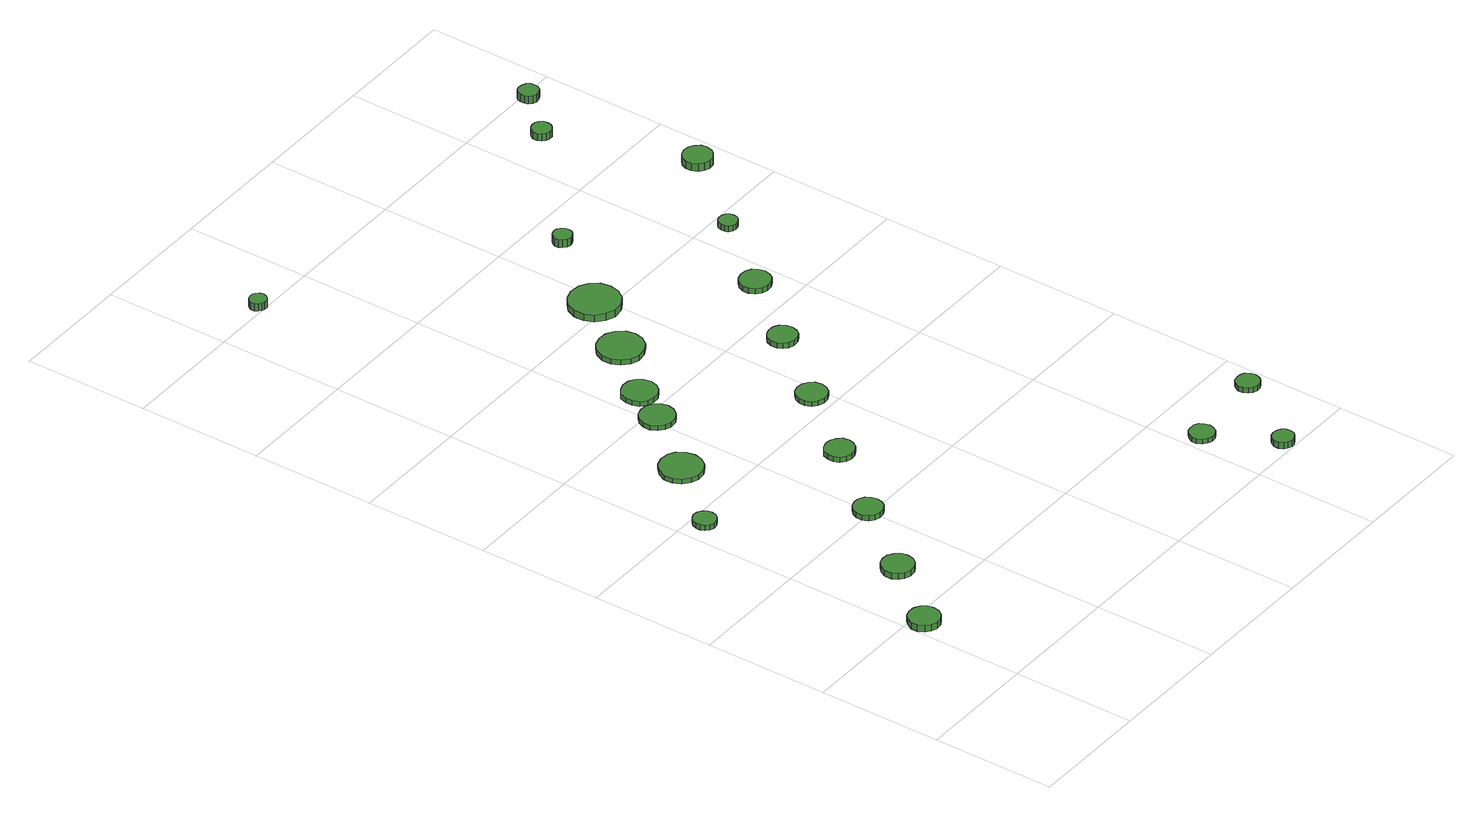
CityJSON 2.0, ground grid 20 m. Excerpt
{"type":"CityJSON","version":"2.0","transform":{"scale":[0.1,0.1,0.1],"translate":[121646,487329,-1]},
"CityObjects":{
"tree1":{"type":"SolitaryVegetationObject","attributes":{"function":"something"},"geometry":[{"type":"MultiSurface","lod":"1","boundaries":[[[0,1,2,3,4,5,6,7,8,9,10,11,12,13,14]],[[15,16,17,18,19,20,21,22,23,24,25,26,27,28,29]],[[0,29,28,1]],[[1,28,27,2]],[[2,27,26,3]],[[3,26,25,4]],[[4,25,24,5]],[[5,24,23,6]],[[6,23,22,7]],[[7,22,21,8]],[[8,21,20,9]],[[9,20,19,10]],[[10,19,18,11]],[[11,18,17,12]],[[12,17,16,13]],[[13,16,15,14]],[[14,15,29,0]]]}]},
"tree2":{"type":"SolitaryVegetationObject","attributes":{"function":"something"},"geometry":[{"type":"MultiSurface","lod":"1","boundaries":[[[30,31,32,33,34,35,36,37,38,39,40,41,42,43,44]],[[45,46,47,48,49,50,51,52,53,54,55,56,57,58,59]],[[30,59,58,31]],[[31,58,57,32]],[[32,57,56,33]],[[33,56,55,34]],[[34,55,54,35]],[[35,54,53,36]],[[36,53,52,37]],[[37,52,51,38]],[[38,51,50,39]],[[39,50,49,40]],[[40,49,48,41]],[[41,48,47,42]],[[42,47,46,43]],[[43,46,45,44]],[[44,45,59,30]]]}]},
"tree3":{"type":"SolitaryVegetationObject","attributes":{"function":"something"},"geometry":[{"type":"MultiSurface","lod":"1","boundaries":[[[60,61,62,63,64,65,66,67,68,69,70,71,72,73,74]],[[75,76,77,78,79,80,81,82,83,84,85,86,87,88,89]],[[60,89,88,61]],[[61,88,87,62]],[[62,87,86,63]],[[63,86,85,64]],[[64,85,84,65]],[[65,84,83,66]],[[66,83,82,67]],[[67,82,81,68]],[[68,81,80,69]],[[69,80,79,70]],[[70,79,78,71]],[[71,78,77,72]],[[72,77,76,73]],[[73,76,75,74]],[[74,75,89,60]]]}]},
"tree4":{"type":"SolitaryVegetationObject","attributes":{"function":"something"},"geometry":[{"type":"MultiSurface","lod":"1","boundaries":[[[90,91,92,93,94,95,96,97,98,99,100,101,102,103,104]],[[105,106,107,108,109,110,111,112,113,114,115,116,117,118,119]],[[90,119,118,91]],[[91,118,117,92]],[[92,117,116,93]],[[93,116,115,94]],[[94,115,114,95]],[[95,114,113,96]],[[96,113,112,97]],[[97,112,111,98]],[[98,111,110,99]],[[99,110,109,100]],[[100,109,108,101]],[[101,108,107,102]],[[102,107,106,103]],[[103,106,105,104]],[[104,105,119,90]]]}]},
"tree5":{"type":"SolitaryVegetationObject","attributes":{"function":"something"},"geometry":[{"type":"MultiSurface","lod":"1","boundaries":[[[120,121,122,123,124,125,126,127,128,129,130,131,132,133,134]],[[135,136,137,138,139,140,141,142,143,144,145,146,147,148,149]],[[120,149,148,121]],[[121,148,147,122]],[[122,147,146,123]],[[123,146,145,124]],[[124,145,144,125]],[[125,144,143,126]],[[126,143,142,127]],[[127,142,141,128]],[[128,141,140,129]],[[129,140,139,130]],[[130,139,138,131]],[[131,138,137,132]],[[132,137,136,133]],[[133,136,135,134]],[[134,135,149,120]]]}]},
"tree6":{"type":"SolitaryVegetationObject","attributes":{"function":"something"},"geometry":[{"type":"MultiSurface","lod":"1","boundaries":[[[150,151,152,153,154,155,156,157,158,159,160,161,162,163,164]],[[165,166,167,168,169,170,171,172,173,174,175,176,177,178,179]],[[150,179,178,151]],[[151,178,177,152]],[[152,177,176,153]],[[153,176,175,154]],[[154,175,174,155]],[[155,174,173,156]],[[156,173,172,157]],[[157,172,171,158]],[[158,171,170,159]],[[159,170,169,160]],[[160,169,168,161]],[[161,168,167,162]],[[162,167,166,163]],[[163,166,165,164]],[[164,165,179,150]]]}]},
"tree7":{"type":"SolitaryVegetationObject","attributes":{"function":"something"},"geometry":[{"type":"MultiSurface","lod":"1","boundaries":[[[180,181,182,183,184,185,186,187,188,189,190,191,192,193,194]],[[195,196,197,198,199,200,201,202,203,204,205,206,207,208,209]],[[180,209,208,181]],[[181,208,207,182]],[[182,207,206,183]],[[183,206,205,184]],[[184,205,204,185]],[[185,204,203,186]],[[186,203,202,187]],[[187,202,201,188]],[[188,201,200,189]],[[189,200,199,190]],[[190,199,198,191]],[[191,198,197,192]],[[192,197,196,193]],[[193,196,195,194]],[[194,195,209,180]]]}]},
"tree8":{"type":"SolitaryVegetationObject","attributes":{"function":"something"},"geometry":[{"type":"MultiSurface","lod":"1","boundaries":[[[210,211,212,213,214,215,216,217,218,219,220,221,222,223,224]],[[225,226,227,228,229,230,231,232,233,234,235,236,237,238,239]],[[210,239,238,211]],[[211,238,237,212]],[[212,237,236,213]],[[213,236,235,214]],[[214,235,234,215]],[[215,234,233,216]],[[216,233,232,217]],[[217,232,231,218]],[[218,231,230,219]],[[219,230,229,220]],[[220,229,228,221]],[[221,228,227,222]],[[222,227,226,223]],[[223,226,225,224]],[[224,225,239,210]]]}]},
"tree9":{"type":"SolitaryVegetationObject","attributes":{"function":"something"},"geometry":[{"type":"MultiSurface","lod":"1","boundaries":[[[240,241,242,243,244,245,246,247,248,249,250,251,252,253,254]],[[255,256,257,258,259,260,261,262,263,264,265,266,267,268,269]],[[240,269,268,241]],[[241,268,267,242]],[[242,267,266,243]],[[243,266,265,244]],[[244,265,264,245]],[[245,264,263,246]],[[246,263,262,247]],[[247,262,261,248]],[[248,261,260,249]],[[249,260,259,250]],[[250,259,258,251]],[[251,258,257,252]],[[252,257,256,253]],[[253,256,255,254]],[[254,255,269,240]]]}]},
"tree10":{"type":"SolitaryVegetationObject","attributes":{"function":"something"},"geometry":[{"type":"MultiSurface","lod":"1","boundaries":[[[270,271,272,273,274,275,276,277,278,279,280,281,282,283,284]],[[285,286,287,288,289,290,291,292,293,294,295,296,297,298,299]],[[270,299,298,271]],[[271,298,297,272]],[[272,297,296,273]],[[273,296,295,274]],[[274,295,294,275]],[[275,294,293,276]],[[276,293,292,277]],[[277,292,291,278]],[[278,291,290,279]],[[279,290,289,280]],[[280,289,288,281]],[[281,288,287,282]],[[282,287,286,283]],[[283,286,285,284]],[[284,285,299,270]]]}]},
"tree11":{"type":"SolitaryVegetationObject","attributes":{"function":"something"},"geometry":[{"type":"MultiSurface","lod":"1","boundaries":[[[300,301,302,303,304,305,306,307,308,309,310,311,312,313,314]],[[315,316,317,318,319,320,321,322,323,324,325,326,327,328,329]],[[300,329,328,301]],[[301,328,327,302]],[[302,327,326,303]],[[303,326,325,304]],[[304,325,324,305]],[[305,324,323,306]],[[306,323,322,307]],[[307,322,321,308]],[[308,321,320,309]],[[309,320,319,310]],[[310,319,318,311]],[[311,318,317,312]],[[312,317,316,313]],[[313,316,315,314]],[[314,315,329,300]]]}]},
"tree12":{"type":"SolitaryVegetationObject","attributes":{"function":"something"},"geometry":[{"type":"MultiSurface","lod":"1","boundaries":[[[330,331,332,333,334,335,336,337,338,339,340,341,342,343,344]],[[345,346,347,348,349,350,351,352,353,354,355,356,357,358,359]],[[330,359,358,331]],[[331,358,357,332]],[[332,357,356,333]],[[333,356,355,334]],[[334,355,354,335]],[[335,354,353,336]],[[336,353,352,337]],[[337,352,351,338]],[[338,351,350,339]],[[339,350,349,340]],[[340,349,348,341]],[[341,348,347,342]],[[342,347,346,343]],[[343,346,345,344]],[[344,345,359,330]]]}]},
"tree13":{"type":"SolitaryVegetationObject","attributes":{"function":"something"},"geometry":[{"type":"MultiSurface","lod":"1","boundaries":[[[360,361,362,363,364,365,366,367,368,369,370,371,372,373,374]],[[375,376,377,378,379,380,381,382,383,384,385,386,387,388,389]],[[360,389,388,361]],[[361,388,387,362]],[[362,387,386,363]],[[363,386,385,364]],[[364,385,384,365]],[[365,384,383,366]],[[366,383,382,367]],[[367,382,381,368]],[[368,381,380,369]],[[369,380,379,370]],[[370,379,378,371]],[[371,378,377,372]],[[372,377,376,373]],[[373,376,375,374]],[[374,375,389,360]]]}]},
"tree14":{"type":"SolitaryVegetationObject","attributes":{"function":"something"},"geometry":[{"type":"MultiSurface","lod":"1","boundaries":[[[390,391,392,393,394,395,396,397,398,399,400,401,402,403,404]],[[405,406,407,408,409,410,411,412,413,414,415,416,417,418,419]],[[390,419,418,391]],[[391,418,417,392]],[[392,417,416,393]],[[393,416,415,394]],[[394,415,414,395]],[[395,414,413,396]],[[396,413,412,397]],[[397,412,411,398]],[[398,411,410,399]],[[399,410,409,400]],[[400,409,408,401]],[[401,408,407,402]],[[402,407,406,403]],[[403,406,405,404]],[[404,405,419,390]]]}]},
"tree15":{"type":"SolitaryVegetationObject","attributes":{"function":"something"},"geometry":[{"type":"MultiSurface","lod":"1","boundaries":[[[420,421,422,423,424,425,426,427,428,429,430,431,432,433,434]],[[435,436,437,438,439,440,441,442,443,444,445,446,447,448,449]],[[420,449,448,421]],[[421,448,447,422]],[[422,447,446,423]],[[423,446,445,424]],[[424,445,444,425]],[[425,444,443,426]],[[426,443,442,427]],[[427,442,441,428]],[[428,441,440,429]],[[429,440,439,430]],[[430,439,438,431]],[[431,438,437,432]],[[432,437,436,433]],[[433,436,435,434]],[[434,435,449,420]]]}]},
"tree16":{"type":"SolitaryVegetationObject","attributes":{"function":"something"},"geometry":[{"type":"MultiSurface","lod":"1","boundaries":[[[450,451,452,453,454,455,456,457,458,459,460,461,462,463,464]],[[465,466,467,468,469,470,471,472,473,474,475,476,477,478,479]],[[450,479,478,451]],[[451,478,477,452]],[[452,477,476,453]],[[453,476,475,454]],[[454,475,474,455]],[[455,474,473,456]],[[456,473,472,457]],[[457,472,471,458]],[[458,471,470,459]],[[459,470,469,460]],[[460,469,468,461]],[[461,468,467,462]],[[462,467,466,463]],[[463,466,465,464]],[[464,465,479,450]]]}]},
"tree17":{"type":"SolitaryVegetationObject","attributes":{"function":"something"},"geometry":[{"type":"MultiSurface","lod":"1","boundaries":[[[480,481,482,483,484,485,486,487,488,489,490,491,492,493,494]],[[495,496,497,498,499,500,501,502,503,504,505,506,507,508,509]],[[480,509,508,481]],[[481,508,507,482]],[[482,507,506,483]],[[483,506,505,484]],[[484,505,504,485]],[[485,504,503,486]],[[486,503,502,487]],[[487,502,501,488]],[[488,501,500,489]],[[489,500,499,490]],[[490,499,498,491]],[[491,498,497,492]],[[492,497,496,493]],[[493,496,495,494]],[[494,495,509,480]]]}]},
"tree18":{"type":"SolitaryVegetationObject","attributes":{"function":"something"},"geometry":[{"type":"MultiSurface","lod":"1","boundaries":[[[510,511,512,513,514,515,516,517,518,519,520,521,522,523,524]],[[525,526,527,528,529,530,531,532,533,534,535,536,537,538,539]],[[510,539,538,511]],[[511,538,537,512]],[[512,537,536,513]],[[513,536,535,514]],[[514,535,534,515]],[[515,534,533,516]],[[516,533,532,517]],[[517,532,531,518]],[[518,531,530,519]],[[519,530,529,520]],[[520,529,528,521]],[[521,528,527,522]],[[522,527,526,523]],[[523,526,525,524]],[[524,525,539,510]]]}]},
"tree19":{"type":"SolitaryVegetationObject","attributes":{"function":"something"},"geometry":[{"type":"MultiSurface","lod":"1","boundaries":[[[540,541,542,543,544,545,546,547,548,549,550,551,552,553,554]],[[555,556,557,558,559,560,561,562,563,564,565,566,567,568,569]],[[540,569,568,541]],[[541,568,567,542]],[[542,567,566,543]],[[543,566,565,544]],[[544,565,564,545]],[[545,564,563,546]],[[546,563,562,547]],[[547,562,561,548]],[[548,561,560,549]],[[549,560,559,550]],[[550,559,558,551]],[[551,558,557,552]],[[552,557,556,553]],[[553,556,555,554]],[[554,555,569,540]]]}]},
"tree20":{"type":"SolitaryVegetationObject","attributes":{"function":"something"},"geometry":[{"type":"MultiSurface","lod":"1","boundaries":[[[570,571,572,573,574,575,576,577,578,579,580,581,582,583,584]],[[585,586,587,588,589,590,591,592,593,594,595,596,597,598,599]],[[570,599,598,571]],[[571,598,597,572]],[[572,597,596,573]],[[573,596,595,574]],[[574,595,594,575]],[[575,594,593,576]],[[576,593,592,577]],[[577,592,591,578]],[[578,591,590,579]],[[579,590,589,580]],[[580,589,588,581]],[[581,588,587,582]],[[582,587,586,583]],[[583,586,585,584]],[[584,585,599,570]]]}]},
"tree21":{"type":"SolitaryVegetationObject","attributes":{"function":"something"},"geometry":[{"type":"MultiSurface","lod":"1","boundaries":[[[600,601,602,603,604,605,606,607,608,609,610,611,612,613,614]],[[615,616,617,618,619,620,621,622,623,624,625,626,627,628,629]],[[600,629,628,601]],[[601,628,627,602]],[[602,627,626,603]],[[603,626,625,604]],[[604,625,624,605]],[[605,624,623,606]],[[606,623,622,607]],[[607,622,621,608]],[[608,621,620,609]],[[609,620,619,610]],[[610,619,618,611]],[[611,618,617,612]],[[612,617,616,613]],[[613,616,615,614]],[[614,615,629,600]]]}]},
"tree22":{"type":"SolitaryVegetationObject","attributes":{"function":"something"},"geometry":[{"type":"MultiSurface","lod":"1","boundaries":[[[630,631,632,633,634,635,636,637,638,639,640,641,642,643,644]],[[645,646,647,648,649,650,651,652,653,654,655,656,657,658,659]],[[630,659,658,631]],[[631,658,657,632]],[[632,657,656,633]],[[633,656,655,634]],[[634,655,654,635]],[[635,654,653,636]],[[636,653,652,637]],[[637,652,651,638]],[[638,651,650,639]],[[639,650,649,640]],[[640,649,648,641]],[[641,648,647,642]],[[642,647,646,643]],[[643,646,645,644]],[[644,645,659,630]]]}]}
},
"vertices":[
[51,183,17],[49,193,17],[43,201,17],[34,206,17],[24,207,17],[14,204,17],[7,197,17],[2,188,17],[2,177,17],[7,168,17],[14,161,17],[24,158,17],[34,159,17],[43,164,17],[49,173,17],[49,173,6],[43,164,6],[34,159,6],[24,158,6],[14,161,6],[7,168,6],[2,177,6],[2,188,6],[7,197,6],[14,204,6],[24,207,6],[34,206,6],[43,201,6],[49,193,6],[51,183,6],
[134,288,17],[132,298,17],[126,306,17],[117,312,17],[106,313,17],[96,310,17],[89,303,17],[84,293,17],[84,282,17],[89,273,17],[96,266,17],[106,263,17],[117,264,17],[126,269,17],[132,277,17],[132,277,7],[126,269,7],[117,264,7],[106,263,7],[96,266,7],[89,273,7],[84,282,7],[84,293,7],[89,303,7],[96,310,7],[106,313,7],[117,312,7],[126,306,7],[132,298,7],[134,288,7],
[55,578,18],[54,585,18],[49,591,18],[43,595,18],[35,596,18],[28,593,18],[23,588,18],[20,581,18],[20,574,18],[23,567,18],[28,562,18],[35,559,18],[43,560,18],[49,564,18],[54,570,18],[54,570,9],[49,564,9],[43,560,9],[35,559,9],[28,562,9],[23,567,9],[20,574,9],[20,581,9],[23,588,9],[28,593,9],[35,596,9],[43,595,9],[49,591,9],[54,585,9],[55,578,9],
[221,404,17],[219,413,17],[214,421,17],[205,426,17],[196,427,17],[187,424,17],[180,417,17],[176,409,17],[176,399,17],[180,390,17],[187,384,17],[196,381,17],[205,382,17],[214,387,17],[219,395,17],[219,395,8],[214,387,8],[205,382,8],[196,381,8],[187,384,8],[180,390,8],[176,399,8],[176,409,8],[180,417,8],[187,424,8],[196,427,8],[205,426,8],[214,421,8],[219,413,8],[221,404,8],
[156,679,18],[153,693,18],[145,705,18],[133,712,18],[119,713,18],[106,709,18],[95,699,18],[89,686,18],[89,672,18],[95,659,18],[106,650,18],[119,646,18],[133,647,18],[145,654,18],[153,666,18],[153,666,10],[145,654,10],[133,647,10],[119,646,10],[106,650,10],[95,659,10],[89,672,10],[89,686,10],[95,699,10],[106,709,10],[119,713,10],[133,712,10],[145,705,10],[153,693,10],[156,679,10],
[232,780,18],[229,791,18],[223,800,18],[213,806,18],[201,807,18],[190,804,18],[182,796,18],[177,786,18],[177,774,18],[182,764,18],[190,756,18],[201,753,18],[213,754,18],[223,760,18],[229,769,18],[229,769,10],[223,760,10],[213,754,10],[201,753,10],[190,756,10],[182,764,10],[177,774,10],[177,786,10],[182,796,10],[190,804,10],[201,807,10],[213,806,10],[223,800,10],[229,791,10],[232,780,10],
[314,520,18],[312,530,18],[306,537,18],[297,542,18],[288,543,18],[279,540,18],[271,534,18],[268,525,18],[268,515,18],[271,506,18],[279,500,18],[288,497,18],[297,498,18],[306,503,18],[312,511,18],[312,511,9],[306,503,9],[297,498,9],[288,497,9],[279,500,9],[271,506,9],[268,515,9],[268,525,9],[271,534,9],[279,540,9],[288,543,9],[297,542,9],[306,537,9],[312,530,9],[314,520,9],
[266,835,18],[263,847,18],[257,856,18],[247,862,18],[235,863,18],[224,859,18],[215,852,18],[211,841,18],[211,830,18],[215,819,18],[224,811,18],[235,808,18],[247,809,18],[257,815,18],[263,824,18],[263,824,10],[257,815,10],[247,809,10],[235,808,10],[224,811,10],[215,819,10],[211,830,10],[211,841,10],[215,852,10],[224,859,10],[235,863,10],[247,862,10],[257,856,10],[263,847,10],[266,835,10],
[109,1407,25],[108,1413,25],[104,1417,25],[100,1420,25],[94,1420,25],[89,1419,25],[85,1415,25],[82,1410,25],[82,1404,25],[85,1399,25],[89,1396,25],[94,1394,25],[100,1394,25],[104,1397,25],[108,1402,25],[108,1402,12],[104,1397,12],[100,1394,12],[94,1394,12],[89,1396,12],[85,1399,12],[82,1404,12],[82,1410,12],[85,1415,12],[89,1419,12],[94,1420,12],[100,1420,12],[104,1417,12],[108,1413,12],[109,1407,12],
[404,633,17],[402,643,17],[396,651,17],[387,656,17],[377,657,17],[367,654,17],[360,647,17],[356,638,17],[356,628,17],[360,619,17],[367,612,17],[377,609,17],[387,610,17],[396,615,17],[402,623,17],[402,623,9],[396,615,9],[387,610,9],[377,609,9],[367,612,9],[360,619,9],[356,628,9],[356,638,9],[360,647,9],[367,654,9],[377,657,9],[387,656,9],[396,651,9],[402,643,9],[404,633,9],
[348,922,18],[345,936,18],[336,948,18],[323,956,18],[308,957,18],[294,953,18],[283,943,18],[277,929,18],[277,914,18],[283,901,18],[294,891,18],[308,886,18],[323,888,18],[336,895,18],[345,907,18],[345,907,9],[336,895,9],[323,888,9],[308,886,9],[294,891,9],[283,901,9],[277,914,9],[277,929,9],[283,943,9],[294,953,9],[308,957,9],[323,956,9],[336,948,9],[345,936,9],[348,922,9],
[649,123,14],[647,131,14],[643,138,14],[636,142,14],[627,142,14],[620,140,14],[614,134,14],[610,127,14],[610,119,14],[614,111,14],[620,106,14],[627,103,14],[636,104,14],[643,108,14],[647,115,14],[647,115,6],[643,108,6],[636,104,6],[627,103,6],[620,106,6],[614,111,6],[610,119,6],[610,127,6],[614,134,6],[620,140,6],[627,142,6],[636,142,6],[643,138,6],[647,131,6],[649,123,6],
[419,1016,21],[416,1032,21],[406,1045,21],[392,1053,21],[375,1055,21],[360,1050,21],[347,1039,21],[341,1024,21],[341,1008,21],[347,993,21],[360,982,21],[375,976,21],[392,978,21],[406,986,21],[416,1000,21],[416,1000,9],[406,986,9],[392,978,9],[375,976,9],[360,982,9],[347,993,9],[341,1008,9],[341,1024,9],[347,1039,9],[360,1050,9],[375,1055,9],[392,1053,9],[406,1045,9],[416,1032,9],[419,1016,9],
[702,19,17],[701,26,17],[697,31,17],[690,35,17],[684,36,17],[677,34,17],[672,29,17],[669,23,17],[669,16,17],[672,9,17],[677,5,17],[684,2,17],[690,3,17],[697,7,17],[701,12,17],[701,12,6],[697,7,6],[690,3,6],[684,2,6],[677,5,6],[672,9,6],[669,16,6],[669,23,6],[672,29,6],[677,34,6],[684,36,6],[690,35,6],[697,31,6],[701,26,6],[702,19,6],
[492,748,18],[490,757,18],[485,765,18],[477,770,18],[467,771,18],[458,768,18],[451,762,18],[447,753,18],[447,743,18],[451,735,18],[458,729,18],[467,726,18],[477,727,18],[485,731,18],[490,739,18],[490,739,9],[485,731,9],[477,727,9],[467,726,9],[458,729,9],[451,735,9],[447,743,9],[447,753,9],[451,762,9],[458,768,9],[467,771,9],[477,770,9],[485,765,9],[490,757,9],[492,748,9],
[787,141,15],[785,148,15],[781,155,15],[774,158,15],[767,159,15],[759,157,15],[754,152,15],[750,145,15],[750,137,15],[754,130,15],[759,125,15],[767,122,15],[774,123,15],[781,127,15],[785,133,15],[785,133,6],[781,127,6],[774,123,6],[767,122,6],[759,125,6],[754,130,6],[750,137,6],[750,145,6],[754,152,6],[759,157,6],[767,159,6],[774,158,6],[781,155,6],[785,148,6],[787,141,6],
[583,860,17],[580,870,17],[575,878,17],[566,883,17],[556,884,17],[546,881,17],[538,874,17],[534,865,17],[534,855,17],[538,846,17],[546,839,17],[556,836,17],[566,837,17],[575,842,17],[580,850,17],[580,850,8],[575,842,8],[566,837,8],[556,836,8],[546,839,8],[538,846,8],[534,855,8],[534,865,8],[538,874,8],[546,881,8],[556,884,8],[566,883,8],[575,878,8],[580,870,8],[583,860,8],
[496,1145,22],[495,1151,22],[491,1156,22],[486,1160,22],[480,1160,22],[474,1158,22],[469,1154,22],[466,1148,22],[466,1142,22],[469,1137,22],[474,1132,22],[480,1130,22],[486,1131,22],[491,1134,22],[495,1139,22],[495,1139,9],[491,1134,9],[486,1131,9],[480,1130,9],[474,1132,9],[469,1137,9],[466,1142,9],[466,1148,9],[469,1154,9],[474,1158,9],[480,1160,9],[486,1160,9],[491,1156,9],[495,1151,9],[496,1145,9],
[667,975,18],[666,981,18],[662,986,18],[657,989,18],[651,990,18],[645,988,18],[640,984,18],[638,978,18],[638,972,18],[640,966,18],[645,962,18],[651,961,18],[657,961,18],[662,964,18],[666,969,18],[666,969,8],[662,964,8],[657,961,8],[651,961,8],[645,962,8],[640,966,8],[638,972,8],[638,978,8],[640,984,8],[645,988,8],[651,990,8],[657,989,8],[662,986,8],[666,981,8],[667,975,8],
[685,1317,28],[684,1323,28],[680,1328,28],[674,1332,28],[668,1332,28],[662,1330,28],[657,1326,28],[654,1320,28],[654,1313,28],[657,1307,28],[662,1303,28],[668,1301,28],[674,1301,28],[680,1305,28],[684,1310,28],[684,1310,16],[680,1305,16],[674,1301,16],[668,1301,16],[662,1303,16],[657,1307,16],[654,1313,16],[654,1320,16],[657,1326,16],[662,1330,16],[668,1332,16],[674,1332,16],[680,1328,16],[684,1323,16],[685,1317,16],
[774,1099,24],[772,1109,24],[766,1116,24],[758,1121,24],[748,1122,24],[739,1119,24],[732,1113,24],[728,1104,24],[728,1094,24],[732,1085,24],[739,1079,24],[748,1076,24],[758,1077,24],[766,1082,24],[772,1089,24],[772,1089,11],[766,1082,11],[758,1077,11],[748,1076,11],[739,1079,11],[732,1085,11],[728,1094,11],[728,1104,11],[732,1113,11],[739,1119,11],[748,1122,11],[758,1121,11],[766,1116,11],[772,1109,11],[774,1099,11],
[752,1387,26],[751,1394,26],[747,1399,26],[741,1402,26],[734,1403,26],[728,1401,26],[723,1397,26],[721,1391,26],[721,1384,26],[723,1378,26],[728,1374,26],[734,1371,26],[741,1372,26],[747,1375,26],[751,1381,26],[751,1381,13],[747,1375,13],[741,1372,13],[734,1371,13],[728,1374,13],[723,1378,13],[721,1384,13],[721,1391,13],[723,1397,13],[728,1401,13],[734,1403,13],[741,1402,13],[747,1399,13],[751,1394,13],[752,1387,13]
]}
